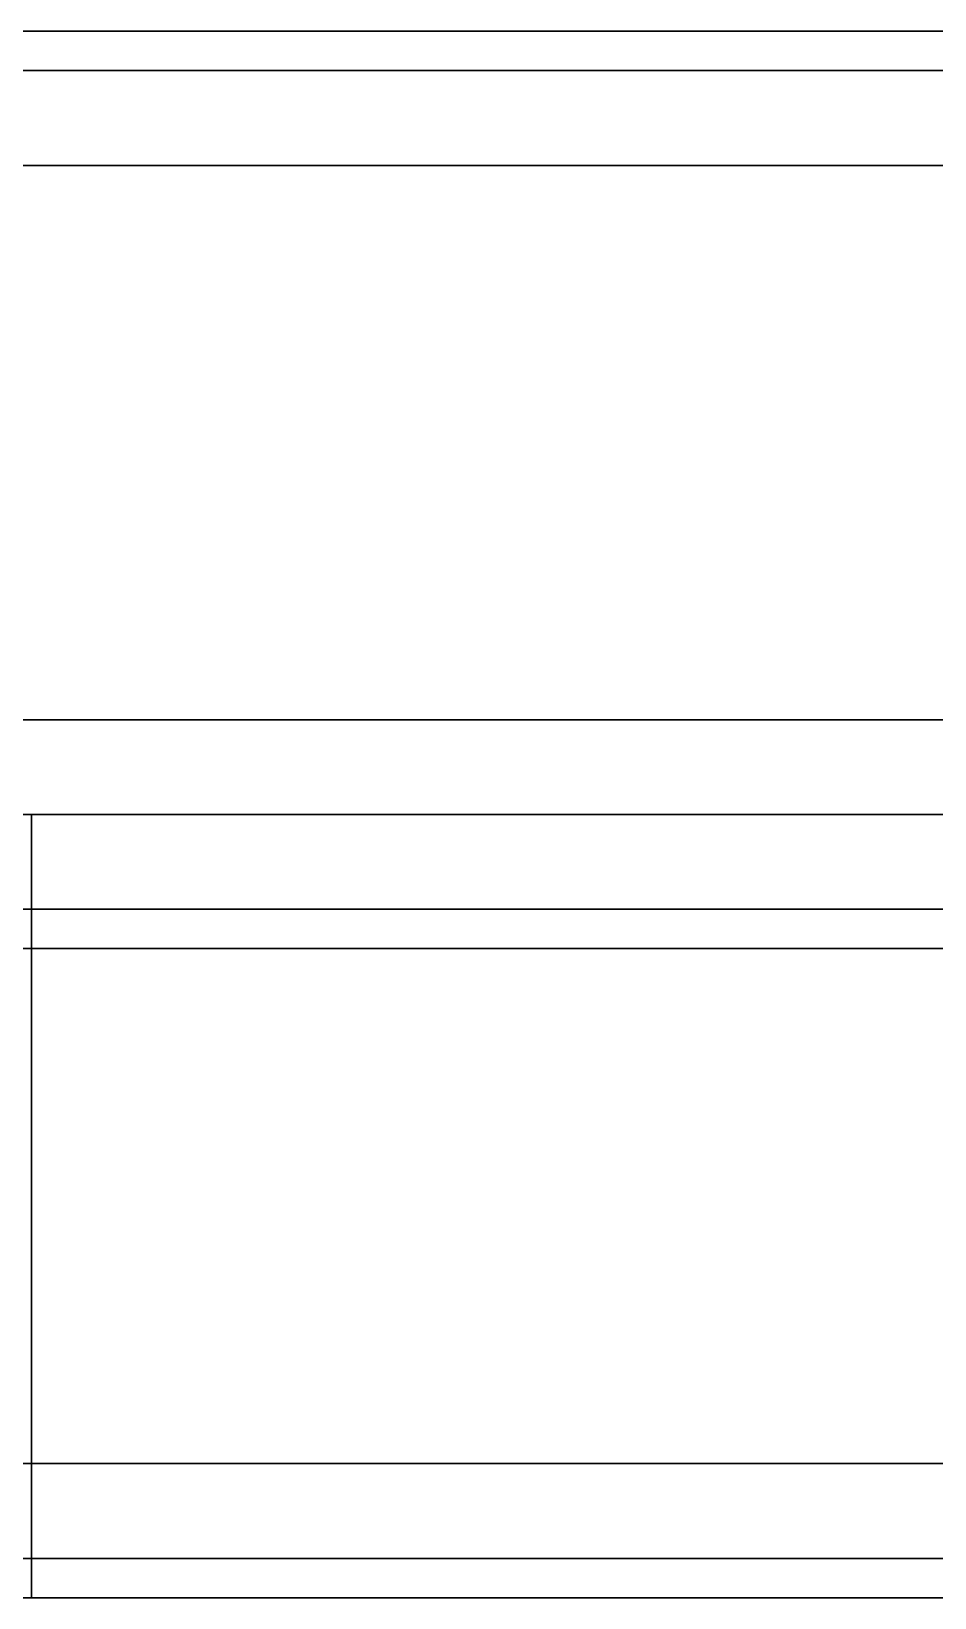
# Model space of a CAD drawing. Header units: millimetres. Extents: x -2000 to 0, y -2 to 2.
# Drawn here: x -927.65 to -924.912, y -2.375 to 2.375 of the extents above; entities that cross this region are included whole.
import ezdxf

# ---------------------------------------------------------------- set-up
doc = ezdxf.new("R2010")
doc.units = ezdxf.units.MM
doc.header["$MEASUREMENT"] = 0
doc.layers.add('2 Meter Open Rail', color=7, linetype='Continuous')

msp = doc.modelspace()

# ---------------------------------------------------------------- linework, layer by layer
at = {"layer": '2 Meter Open Rail', "lineweight": 30}
for p, q in [((-1000, 2.375, 69.9355), (0, 2.375, 69.9355)), ((-2000, 2.375, 20.122), (0, 2.375, 20.122)), ((-2000, 2.375, 19.9355), (0, 2.375, 19.9355)), ((-1000, 2.375, 70.122), (0, 2.375, 70.122)), ((-2000, 2.256, 20.4094), (0, 2.256, 20.4094)), ((-1000, 2.256, 70.4094), (0, 2.256, 70.4094)), ((-2000, 1.9686, 19.5291), (0, 1.9686, 19.5291)), ((-1000, 1.9686, 69.5291), (0, 1.9686, 69.5291)), ((-2000, 0.2874, 22.378), (0, 0.2874, 22.378)), ((-1000, 0.2874, 72.378), (0, 0.2874, 72.378)), ((-2000, 0, 19.5291), (0, 0, 19.5291)), ((-1000, 0, 69.5291), (0, 0, 69.5291)), ((-927.2544, 0, 64.4972), (-927.2892, 0, 64.4393)), ((-927.218, 0, 64.5544), (-927.2544, 0, 64.4972)), ((-927.1801, 0, 64.6108), (-927.218, 0, 64.5544)), ((-927.1407, 0, 64.6663), (-927.1801, 0, 64.6108)), ((-927.0997, 0, 64.721), (-927.1407, 0, 64.6663)), ((-927.0573, 0, 64.7746), (-927.0997, 0, 64.721)), ((-927.0135, 0, 64.8272), (-927.0573, 0, 64.7746)), ((-926.9683, 0, 64.8787), (-927.0135, 0, 64.8272)), ((-926.9217, 0, 64.929), (-926.9683, 0, 64.8787)), ((-926.8738, 0, 64.9781), (-926.9217, 0, 64.929)), ((-926.8247, 0, 65.026), (-926.8738, 0, 64.9781)), ((-926.7744, 0, 65.0726), (-926.8247, 0, 65.026)), ((-926.7229, 0, 65.1178), (-926.7744, 0, 65.0726)), ((-926.6703, 0, 65.1616), (-926.7229, 0, 65.1178)), ((-926.6167, 0, 65.204), (-926.6703, 0, 65.1616)), ((-926.562, 0, 65.245), (-926.6167, 0, 65.204)), ((-926.5065, 0, 65.2844), (-926.562, 0, 65.245)), ((-926.4501, 0, 65.3223), (-926.5065, 0, 65.2844)), ((-926.3929, 0, 65.3587), (-926.4501, 0, 65.3223)), ((-926.335, 0, 65.3935), (-926.3929, 0, 65.3587)), ((-926.2764, 0, 65.4267), (-926.335, 0, 65.3935)), ((-926.2171, 0, 65.4583), (-926.2764, 0, 65.4267)), ((-926.1574, 0, 65.4882), (-926.2171, 0, 65.4583)), ((-926.0971, 0, 65.5165), (-926.1574, 0, 65.4882)), ((-926.0365, 0, 65.5432), (-926.0971, 0, 65.5165)), ((-925.9755, 0, 65.5682), (-926.0365, 0, 65.5432)), ((-925.9142, 0, 65.5916), (-925.9755, 0, 65.5682)), ((-925.8526, 0, 65.6134), (-925.9142, 0, 65.5916)), ((-925.791, 0, 65.6335), (-925.8526, 0, 65.6134)), ((-925.7292, 0, 65.652), (-925.791, 0, 65.6335)), ((-925.6673, 0, 65.6689), (-925.7292, 0, 65.652)), ((-925.6055, 0, 65.6842), (-925.6673, 0, 65.6689)), ((-925.5438, 0, 65.6979), (-925.6055, 0, 65.6842)), ((-925.4822, 0, 65.7101), (-925.5438, 0, 65.6979)), ((-925.4208, 0, 65.7207), (-925.4822, 0, 65.7101)), ((-925.3596, 0, 65.7298), (-925.4208, 0, 65.7207)), ((-925.2987, 0, 65.7374), (-925.3596, 0, 65.7298)), ((-925.2381, 0, 65.7436), (-925.2987, 0, 65.7374)), ((-925.1779, 0, 65.7483), (-925.2381, 0, 65.7436)), ((-925.1181, 0, 65.7517), (-925.1779, 0, 65.7483)), ((-925.0588, 0, 65.7536), (-925.1181, 0, 65.7517)), ((-925, 0, 65.7543), (-925.0588, 0, 65.7536)), ((-924.9412, 0, 65.7536), (-925, 0, 65.7543)), ((-924.8819, 0, 65.7517), (-924.9412, 0, 65.7536)), ((-2000, 0, 0.4064), (0, 0, 0.4064)), ((-1000, 0, 50.4064), (0, 0, 50.4064)), ((-927.6493, 0, 13.1631), (-927.65, 0, 6.4043)), ((-927.65, 0, 6.4043), (-927.6493, 0, 6.3455)), ((-927.65, 0, 6.4043), (-927.65, -2.375, 6.4043)), ((-927.65, 0, 13.1043), (-927.65, -2.375, 13.1043)), ((-927.6493, 0, 63.1631), (-927.65, 0, 56.4043)), ((-927.65, 0, 56.4043), (-927.6493, 0, 56.3455)), ((-927.65, 0, 56.4043), (-927.65, -2.375, 56.4043)), ((-927.65, 0, 63.1043), (-927.65, -2.375, 63.1043)), ((-927.6474, 0, 13.2224), (-927.6493, 0, 13.1631)), ((-927.6493, 0, 6.3455), (-927.6474, 0, 6.2862)), ((-927.6474, 0, 63.2224), (-927.6493, 0, 63.1631)), ((-927.6493, 0, 56.3455), (-927.6474, 0, 56.2862)), ((-927.644, 0, 13.2822), (-927.6474, 0, 13.2224)), ((-927.6474, 0, 6.2862), (-927.644, 0, 6.2264)), ((-927.644, 0, 63.2822), (-927.6474, 0, 63.2224)), ((-927.6474, 0, 56.2862), (-927.644, 0, 56.2264)), ((-927.6393, 0, 13.3424), (-927.644, 0, 13.2822)), ((-927.644, 0, 6.2264), (-927.6393, 0, 6.1662)), ((-927.6393, 0, 63.3424), (-927.644, 0, 63.2822)), ((-927.644, 0, 56.2264), (-927.6393, 0, 56.1662)), ((-927.6331, 0, 13.403), (-927.6393, 0, 13.3424)), ((-927.6393, 0, 6.1662), (-927.6331, 0, 6.1056)), ((-927.6331, 0, 63.403), (-927.6393, 0, 63.3424)), ((-927.6393, 0, 56.1662), (-927.6331, 0, 56.1056)), ((-927.6255, 0, 13.4639), (-927.6331, 0, 13.403)), ((-927.6331, 0, 6.1056), (-927.6255, 0, 6.0447)), ((-927.6255, 0, 63.4639), (-927.6331, 0, 63.403)), ((-927.6331, 0, 56.1056), (-927.6255, 0, 56.0447)), ((-927.6164, 0, 13.5251), (-927.6255, 0, 13.4639)), ((-927.6255, 0, 6.0447), (-927.6164, 0, 5.9835)), ((-927.6164, 0, 63.5251), (-927.6255, 0, 63.4639)), ((-927.6255, 0, 56.0447), (-927.6164, 0, 55.9835)), ((-927.6058, 0, 13.5865), (-927.6164, 0, 13.5251)), ((-927.6164, 0, 5.9835), (-927.6058, 0, 5.9221)), ((-927.6058, 0, 63.5865), (-927.6164, 0, 63.5251)), ((-927.6164, 0, 55.9835), (-927.6058, 0, 55.9221)), ((-927.5936, 0, 13.6481), (-927.6058, 0, 13.5865)), ((-927.6058, 0, 5.9221), (-927.5936, 0, 5.8605)), ((-927.5936, 0, 63.6481), (-927.6058, 0, 63.5865)), ((-927.6058, 0, 55.9221), (-927.5936, 0, 55.8605)), ((-927.5799, 0, 13.7098), (-927.5936, 0, 13.6481)), ((-927.5936, 0, 5.8605), (-927.5799, 0, 5.7988)), ((-927.5799, 0, 63.7098), (-927.5936, 0, 63.6481)), ((-927.5936, 0, 55.8605), (-927.5799, 0, 55.7988)), ((-927.5646, 0, 13.7716), (-927.5799, 0, 13.7098)), ((-927.5799, 0, 5.7988), (-927.5646, 0, 5.737)), ((-927.5646, 0, 63.7716), (-927.5799, 0, 63.7098)), ((-927.5799, 0, 55.7988), (-927.5646, 0, 55.737)), ((-927.5477, 0, 13.8335), (-927.5646, 0, 13.7716)), ((-927.5646, 0, 5.737), (-927.5477, 0, 5.6751)), ((-927.5477, 0, 63.8335), (-927.5646, 0, 63.7716)), ((-927.5646, 0, 55.737), (-927.5477, 0, 55.6751)), ((-927.5292, 0, 13.8953), (-927.5477, 0, 13.8335)), ((-927.5477, 0, 5.6751), (-927.5292, 0, 5.6133)), ((-927.5292, 0, 63.8953), (-927.5477, 0, 63.8335)), ((-927.5477, 0, 55.6751), (-927.5292, 0, 55.6133)), ((-927.5091, 0, 13.9569), (-927.5292, 0, 13.8953)), ((-927.5292, 0, 5.6133), (-927.5091, 0, 5.5517)), ((-927.5091, 0, 63.9569), (-927.5292, 0, 63.8953)), ((-927.5292, 0, 55.6133), (-927.5091, 0, 55.5517)), ((-927.4873, 0, 14.0185), (-927.5091, 0, 13.9569)), ((-927.5091, 0, 5.5517), (-927.4873, 0, 5.4901)), ((-927.4873, 0, 64.0185), (-927.5091, 0, 63.9569)), ((-927.5091, 0, 55.5517), (-927.4873, 0, 55.4901)), ((-927.4639, 0, 14.0798), (-927.4873, 0, 14.0185)), ((-927.4873, 0, 5.4901), (-927.4639, 0, 5.4288)), ((-927.4639, 0, 64.0798), (-927.4873, 0, 64.0185)), ((-927.4873, 0, 55.4901), (-927.4639, 0, 55.4288)), ((-927.4389, 0, 14.1408), (-927.4639, 0, 14.0798)), ((-927.4639, 0, 5.4288), (-927.4389, 0, 5.3678)), ((-927.4389, 0, 64.1408), (-927.4639, 0, 64.0798)), ((-927.4639, 0, 55.4288), (-927.4389, 0, 55.3678)), ((-927.4122, 0, 14.2014), (-927.4389, 0, 14.1408)), ((-927.4389, 0, 5.3678), (-927.4122, 0, 5.3072)), ((-927.4122, 0, 64.2014), (-927.4389, 0, 64.1408)), ((-927.4389, 0, 55.3678), (-927.4122, 0, 55.3072)), ((-927.3839, 0, 14.2617), (-927.4122, 0, 14.2014)), ((-927.4122, 0, 5.3072), (-927.3839, 0, 5.2469)), ((-927.3839, 0, 64.2617), (-927.4122, 0, 64.2014)), ((-927.4122, 0, 55.3072), (-927.3839, 0, 55.2469)), ((-927.354, 0, 14.3214), (-927.3839, 0, 14.2617)), ((-927.3839, 0, 5.2469), (-927.354, 0, 5.1872)), ((-927.354, 0, 64.3214), (-927.3839, 0, 64.2617)), ((-927.3839, 0, 55.2469), (-927.354, 0, 55.1872)), ((-927.3224, 0, 14.3807), (-927.354, 0, 14.3214)), ((-927.354, 0, 5.1872), (-927.3224, 0, 5.1279)), ((-927.3224, 0, 64.3807), (-927.354, 0, 64.3214)), ((-927.354, 0, 55.1872), (-927.3224, 0, 55.1279)), ((-927.2892, 0, 14.4393), (-927.3224, 0, 14.3807)), ((-927.3224, 0, 5.1279), (-927.2892, 0, 5.0693)), ((-927.2892, 0, 64.4393), (-927.3224, 0, 64.3807)), ((-927.3224, 0, 55.1279), (-927.2892, 0, 55.0693)), ((-927.2544, 0, 14.4972), (-927.2892, 0, 14.4393)), ((-927.2892, 0, 5.0693), (-927.2544, 0, 5.0114)), ((-927.2892, 0, 55.0693), (-927.2544, 0, 55.0114)), ((-927.218, 0, 14.5544), (-927.2544, 0, 14.4972)), ((-927.2544, 0, 5.0114), (-927.218, 0, 4.9542)), ((-927.2544, 0, 55.0114), (-927.218, 0, 54.9542)), ((-927.1801, 0, 14.6108), (-927.218, 0, 14.5544)), ((-927.218, 0, 4.9542), (-927.1801, 0, 4.8978)), ((-927.218, 0, 54.9542), (-927.1801, 0, 54.8978)), ((-927.1407, 0, 14.6663), (-927.1801, 0, 14.6108)), ((-927.1801, 0, 4.8978), (-927.1407, 0, 4.8423)), ((-927.1801, 0, 54.8978), (-927.1407, 0, 54.8423)), ((-927.0997, 0, 14.721), (-927.1407, 0, 14.6663)), ((-927.1407, 0, 4.8423), (-927.0997, 0, 4.7876)), ((-927.1407, 0, 54.8423), (-927.0997, 0, 54.7876)), ((-927.0573, 0, 14.7746), (-927.0997, 0, 14.721)), ((-927.0997, 0, 4.7876), (-927.0573, 0, 4.734)), ((-927.0997, 0, 54.7876), (-927.0573, 0, 54.734)), ((-927.0135, 0, 14.8272), (-927.0573, 0, 14.7746)), ((-927.0573, 0, 4.734), (-927.0135, 0, 4.6814)), ((-927.0573, 0, 54.734), (-927.0135, 0, 54.6814)), ((-926.9683, 0, 14.8787), (-927.0135, 0, 14.8272)), ((-927.0135, 0, 4.6814), (-926.9683, 0, 4.6299)), ((-927.0135, 0, 54.6814), (-926.9683, 0, 54.6299)), ((-926.9217, 0, 14.929), (-926.9683, 0, 14.8787)), ((-926.9683, 0, 4.6299), (-926.9217, 0, 4.5796)), ((-926.9683, 0, 54.6299), (-926.9217, 0, 54.5796)), ((-926.8738, 0, 14.9781), (-926.9217, 0, 14.929)), ((-926.9217, 0, 4.5796), (-926.8738, 0, 4.5305)), ((-926.9217, 0, 54.5796), (-926.8738, 0, 54.5305)), ((-926.8247, 0, 15.026), (-926.8738, 0, 14.9781)), ((-926.8738, 0, 4.5305), (-926.8247, 0, 4.4826)), ((-926.8738, 0, 54.5305), (-926.8247, 0, 54.4826)), ((-926.7744, 0, 15.0726), (-926.8247, 0, 15.026)), ((-926.8247, 0, 4.4826), (-926.7744, 0, 4.436)), ((-926.8247, 0, 54.4826), (-926.7744, 0, 54.436)), ((-926.7229, 0, 15.1178), (-926.7744, 0, 15.0726)), ((-926.7744, 0, 4.436), (-926.7229, 0, 4.3908)), ((-926.7744, 0, 54.436), (-926.7229, 0, 54.3908)), ((-926.6703, 0, 15.1616), (-926.7229, 0, 15.1178)), ((-926.7229, 0, 4.3908), (-926.6703, 0, 4.347)), ((-926.7229, 0, 54.3908), (-926.6703, 0, 54.347)), ((-926.6167, 0, 15.204), (-926.6703, 0, 15.1616)), ((-926.6703, 0, 4.347), (-926.6167, 0, 4.3046)), ((-926.6703, 0, 54.347), (-926.6167, 0, 54.3046)), ((-926.562, 0, 15.245), (-926.6167, 0, 15.204)), ((-926.6167, 0, 4.3046), (-926.562, 0, 4.2636)), ((-926.6167, 0, 54.3046), (-926.562, 0, 54.2636)), ((-926.5065, 0, 15.2844), (-926.562, 0, 15.245)), ((-926.562, 0, 4.2636), (-926.5065, 0, 4.2242)), ((-926.562, 0, 54.2636), (-926.5065, 0, 54.2242)), ((-926.4501, 0, 15.3223), (-926.5065, 0, 15.2844)), ((-926.5065, 0, 4.2242), (-926.4501, 0, 4.1863)), ((-926.5065, 0, 54.2242), (-926.4501, 0, 54.1863)), ((-926.3929, 0, 15.3587), (-926.4501, 0, 15.3223)), ((-926.4501, 0, 4.1863), (-926.3929, 0, 4.1499)), ((-926.4501, 0, 54.1863), (-926.3929, 0, 54.1499)), ((-926.335, 0, 15.3935), (-926.3929, 0, 15.3587)), ((-926.3929, 0, 4.1499), (-926.335, 0, 4.1151)), ((-926.3929, 0, 54.1499), (-926.335, 0, 54.1151)), ((-926.2764, 0, 15.4267), (-926.335, 0, 15.3935)), ((-926.335, 0, 4.1151), (-926.2764, 0, 4.0819)), ((-926.335, 0, 54.1151), (-926.2764, 0, 54.0819)), ((-926.2171, 0, 15.4583), (-926.2764, 0, 15.4267)), ((-926.2764, 0, 4.0819), (-926.2171, 0, 4.0503)), ((-926.2764, 0, 54.0819), (-926.2171, 0, 54.0503)), ((-926.1574, 0, 15.4882), (-926.2171, 0, 15.4583)), ((-926.2171, 0, 4.0503), (-926.1574, 0, 4.0204)), ((-926.2171, 0, 54.0503), (-926.1574, 0, 54.0204)), ((-926.0971, 0, 15.5165), (-926.1574, 0, 15.4882)), ((-926.1574, 0, 4.0204), (-926.0971, 0, 3.9921)), ((-926.1574, 0, 54.0204), (-926.0971, 0, 53.9921)), ((-926.0365, 0, 15.5432), (-926.0971, 0, 15.5165)), ((-926.0971, 0, 3.9921), (-926.0365, 0, 3.9654)), ((-926.0971, 0, 53.9921), (-926.0365, 0, 53.9654)), ((-925.9755, 0, 15.5682), (-926.0365, 0, 15.5432)), ((-926.0365, 0, 3.9654), (-925.9755, 0, 3.9404)), ((-926.0365, 0, 53.9654), (-925.9755, 0, 53.9404)), ((-925.9142, 0, 15.5916), (-925.9755, 0, 15.5682)), ((-925.9755, 0, 3.9404), (-925.9142, 0, 3.917)), ((-925.9755, 0, 53.9404), (-925.9142, 0, 53.917)), ((-925.8526, 0, 15.6134), (-925.9142, 0, 15.5916)), ((-925.9142, 0, 3.917), (-925.8526, 0, 3.8952)), ((-925.9142, 0, 53.917), (-925.8526, 0, 53.8952)), ((-925.791, 0, 15.6335), (-925.8526, 0, 15.6134)), ((-925.8526, 0, 3.8952), (-925.791, 0, 3.8751)), ((-925.8526, 0, 53.8952), (-925.791, 0, 53.8751)), ((-925.7292, 0, 15.652), (-925.791, 0, 15.6335)), ((-925.791, 0, 3.8751), (-925.7292, 0, 3.8566)), ((-925.791, 0, 53.8751), (-925.7292, 0, 53.8566)), ((-925.6673, 0, 15.6689), (-925.7292, 0, 15.652)), ((-925.7292, 0, 3.8566), (-925.6673, 0, 3.8397)), ((-925.7292, 0, 53.8566), (-925.6673, 0, 53.8397)), ((-925.6055, 0, 15.6842), (-925.6673, 0, 15.6689)), ((-925.6673, 0, 3.8397), (-925.6055, 0, 3.8244)), ((-925.6673, 0, 53.8397), (-925.6055, 0, 53.8244)), ((-925.5438, 0, 15.6979), (-925.6055, 0, 15.6842)), ((-925.6055, 0, 3.8244), (-925.5438, 0, 3.8107)), ((-925.6055, 0, 53.8244), (-925.5438, 0, 53.8107)), ((-925.4822, 0, 15.7101), (-925.5438, 0, 15.6979)), ((-925.5438, 0, 3.8107), (-925.4822, 0, 3.7985)), ((-925.5438, 0, 53.8107), (-925.4822, 0, 53.7985)), ((-925.4208, 0, 15.7207), (-925.4822, 0, 15.7101)), ((-925.4822, 0, 3.7985), (-925.4208, 0, 3.7879)), ((-925.4822, 0, 53.7985), (-925.4208, 0, 53.7879)), ((-925.3596, 0, 15.7298), (-925.4208, 0, 15.7207)), ((-925.4208, 0, 3.7879), (-925.3596, 0, 3.7788)), ((-925.4208, 0, 53.7879), (-925.3596, 0, 53.7788)), ((-925.2987, 0, 15.7374), (-925.3596, 0, 15.7298)), ((-925.3596, 0, 3.7788), (-925.2987, 0, 3.7712)), ((-925.3596, 0, 53.7788), (-925.2987, 0, 53.7712)), ((-925.2381, 0, 15.7436), (-925.2987, 0, 15.7374)), ((-925.2987, 0, 3.7712), (-925.2381, 0, 3.765)), ((-925.2987, 0, 53.7712), (-925.2381, 0, 53.765)), ((-925.1779, 0, 15.7483), (-925.2381, 0, 15.7436)), ((-925.2381, 0, 3.765), (-925.1779, 0, 3.7603)), ((-925.2381, 0, 53.765), (-925.1779, 0, 53.7603)), ((-925.1181, 0, 15.7517), (-925.1779, 0, 15.7483)), ((-925.1779, 0, 3.7603), (-925.1181, 0, 3.7569)), ((-925.1779, 0, 53.7603), (-925.1181, 0, 53.7569)), ((-925.0588, 0, 15.7536), (-925.1181, 0, 15.7517)), ((-925.1181, 0, 3.7569), (-925.0588, 0, 3.755)), ((-925.1181, 0, 53.7569), (-925.0588, 0, 53.755)), ((-925, 0, 15.7543), (-925.0588, 0, 15.7536)), ((-925.0588, 0, 3.755), (-925, 0, 3.7543)), ((-925.0588, 0, 53.755), (-925, 0, 53.7543)), ((-924.9412, 0, 15.7536), (-925, 0, 15.7543)), ((-925, 0, 3.7543), (-924.9412, 0, 3.755)), ((-925, 0, 53.7543), (-924.9412, 0, 53.755)), ((-924.8819, 0, 15.7517), (-924.9412, 0, 15.7536)), ((-924.9412, 0, 3.755), (-924.8819, 0, 3.7569)), ((-924.9412, 0, 53.755), (-924.8819, 0, 53.7569)), ((-2000, -0.2874, 22.378), (0, -0.2874, 22.378)), ((-1000, -0.2874, 72.378), (0, -0.2874, 72.378)), ((-2000, -0.4064), (0, -0.4064)), ((-1000, -0.4064, 50), (0, -0.4064, 50)), ((-2000, -1.9686), (0, -1.9686)), ((-1000, -1.9686, 50), (0, -1.9686, 50)), ((-2000, -2.256, 20.4094), (0, -2.256, 20.4094)), ((-1000, -2.256, 70.4094), (0, -2.256, 70.4094)), ((-2000, -2.375, 0.4064), (0, -2.375, 0.4064)), ((-2000, -2.375, 20.122), (0, -2.375, 20.122)), ((-1000, -2.375, 50.4064), (0, -2.375, 50.4064)), ((-1000, -2.375, 70.122), (0, -2.375, 70.122)), ((-927.6493, -2.375, 6.3455), (-927.65, -2.375, 13.1043)), ((-927.65, -2.375, 13.1043), (-927.6493, -2.375, 13.1631)), ((-927.6493, -2.375, 56.3455), (-927.65, -2.375, 63.1043)), ((-927.65, -2.375, 63.1043), (-927.6493, -2.375, 63.1631)), ((-927.6474, -2.375, 6.2862), (-927.6493, -2.375, 6.3455)), ((-927.6493, -2.375, 13.1631), (-927.6474, -2.375, 13.2224)), ((-927.6474, -2.375, 56.2862), (-927.6493, -2.375, 56.3455)), ((-927.6493, -2.375, 63.1631), (-927.6474, -2.375, 63.2224)), ((-927.644, -2.375, 6.2264), (-927.6474, -2.375, 6.2862)), ((-927.6474, -2.375, 13.2224), (-927.644, -2.375, 13.2822)), ((-927.644, -2.375, 56.2264), (-927.6474, -2.375, 56.2862)), ((-927.6474, -2.375, 63.2224), (-927.644, -2.375, 63.2822)), ((-927.6393, -2.375, 6.1662), (-927.644, -2.375, 6.2264)), ((-927.644, -2.375, 13.2822), (-927.6393, -2.375, 13.3424)), ((-927.6393, -2.375, 56.1662), (-927.644, -2.375, 56.2264)), ((-927.644, -2.375, 63.2822), (-927.6393, -2.375, 63.3424)), ((-927.6331, -2.375, 6.1056), (-927.6393, -2.375, 6.1662)), ((-927.6393, -2.375, 13.3424), (-927.6331, -2.375, 13.403)), ((-927.6331, -2.375, 56.1056), (-927.6393, -2.375, 56.1662)), ((-927.6393, -2.375, 63.3424), (-927.6331, -2.375, 63.403)), ((-927.6255, -2.375, 6.0447), (-927.6331, -2.375, 6.1056)), ((-927.6331, -2.375, 13.403), (-927.6255, -2.375, 13.4639)), ((-927.6255, -2.375, 56.0447), (-927.6331, -2.375, 56.1056)), ((-927.6331, -2.375, 63.403), (-927.6255, -2.375, 63.4639)), ((-927.6164, -2.375, 5.9835), (-927.6255, -2.375, 6.0447)), ((-927.6255, -2.375, 13.4639), (-927.6164, -2.375, 13.5251)), ((-927.6164, -2.375, 55.9835), (-927.6255, -2.375, 56.0447)), ((-927.6255, -2.375, 63.4639), (-927.6164, -2.375, 63.5251)), ((-927.6058, -2.375, 5.9221), (-927.6164, -2.375, 5.9835)), ((-927.6164, -2.375, 13.5251), (-927.6058, -2.375, 13.5865)), ((-927.6058, -2.375, 55.9221), (-927.6164, -2.375, 55.9835)), ((-927.6164, -2.375, 63.5251), (-927.6058, -2.375, 63.5865)), ((-927.5936, -2.375, 5.8605), (-927.6058, -2.375, 5.9221)), ((-927.6058, -2.375, 13.5865), (-927.5936, -2.375, 13.6481)), ((-927.5936, -2.375, 55.8605), (-927.6058, -2.375, 55.9221)), ((-927.6058, -2.375, 63.5865), (-927.5936, -2.375, 63.6481)), ((-927.5799, -2.375, 5.7988), (-927.5936, -2.375, 5.8605)), ((-927.5936, -2.375, 13.6481), (-927.5799, -2.375, 13.7098)), ((-927.5799, -2.375, 55.7988), (-927.5936, -2.375, 55.8605)), ((-927.5936, -2.375, 63.6481), (-927.5799, -2.375, 63.7098)), ((-927.5646, -2.375, 5.737), (-927.5799, -2.375, 5.7988)), ((-927.5799, -2.375, 13.7098), (-927.5646, -2.375, 13.7716)), ((-927.5646, -2.375, 55.737), (-927.5799, -2.375, 55.7988)), ((-927.5799, -2.375, 63.7098), (-927.5646, -2.375, 63.7716)), ((-927.5477, -2.375, 5.6751), (-927.5646, -2.375, 5.737)), ((-927.5646, -2.375, 13.7716), (-927.5477, -2.375, 13.8335)), ((-927.5477, -2.375, 55.6751), (-927.5646, -2.375, 55.737)), ((-927.5646, -2.375, 63.7716), (-927.5477, -2.375, 63.8335)), ((-927.5292, -2.375, 5.6133), (-927.5477, -2.375, 5.6751)), ((-927.5477, -2.375, 13.8335), (-927.5292, -2.375, 13.8953)), ((-927.5292, -2.375, 55.6133), (-927.5477, -2.375, 55.6751)), ((-927.5477, -2.375, 63.8335), (-927.5292, -2.375, 63.8953)), ((-927.5091, -2.375, 5.5517), (-927.5292, -2.375, 5.6133)), ((-927.5292, -2.375, 13.8953), (-927.5091, -2.375, 13.9569)), ((-927.5091, -2.375, 55.5517), (-927.5292, -2.375, 55.6133)), ((-927.5292, -2.375, 63.8953), (-927.5091, -2.375, 63.9569)), ((-927.4873, -2.375, 5.4901), (-927.5091, -2.375, 5.5517)), ((-927.5091, -2.375, 13.9569), (-927.4873, -2.375, 14.0185)), ((-927.4873, -2.375, 55.4901), (-927.5091, -2.375, 55.5517)), ((-927.5091, -2.375, 63.9569), (-927.4873, -2.375, 64.0185)), ((-927.4639, -2.375, 5.4288), (-927.4873, -2.375, 5.4901)), ((-927.4873, -2.375, 14.0185), (-927.4639, -2.375, 14.0798)), ((-927.4639, -2.375, 55.4288), (-927.4873, -2.375, 55.4901)), ((-927.4873, -2.375, 64.0185), (-927.4639, -2.375, 64.0798)), ((-927.4389, -2.375, 5.3678), (-927.4639, -2.375, 5.4288)), ((-927.4639, -2.375, 14.0798), (-927.4389, -2.375, 14.1408)), ((-927.4389, -2.375, 55.3678), (-927.4639, -2.375, 55.4288)), ((-927.4639, -2.375, 64.0798), (-927.4389, -2.375, 64.1408)), ((-927.4122, -2.375, 5.3072), (-927.4389, -2.375, 5.3678)), ((-927.4389, -2.375, 14.1408), (-927.4122, -2.375, 14.2014)), ((-927.4122, -2.375, 55.3072), (-927.4389, -2.375, 55.3678)), ((-927.4389, -2.375, 64.1408), (-927.4122, -2.375, 64.2014)), ((-927.3839, -2.375, 5.2469), (-927.4122, -2.375, 5.3072)), ((-927.4122, -2.375, 14.2014), (-927.3839, -2.375, 14.2617)), ((-927.3839, -2.375, 55.2469), (-927.4122, -2.375, 55.3072)), ((-927.4122, -2.375, 64.2014), (-927.3839, -2.375, 64.2617)), ((-927.354, -2.375, 5.1872), (-927.3839, -2.375, 5.2469)), ((-927.3839, -2.375, 14.2617), (-927.354, -2.375, 14.3214)), ((-927.354, -2.375, 55.1872), (-927.3839, -2.375, 55.2469)), ((-927.3839, -2.375, 64.2617), (-927.354, -2.375, 64.3214)), ((-927.3224, -2.375, 5.1279), (-927.354, -2.375, 5.1872)), ((-927.354, -2.375, 14.3214), (-927.3224, -2.375, 14.3807)), ((-927.3224, -2.375, 55.1279), (-927.354, -2.375, 55.1872)), ((-927.354, -2.375, 64.3214), (-927.3224, -2.375, 64.3807)), ((-927.2892, -2.375, 5.0693), (-927.3224, -2.375, 5.1279)), ((-927.3224, -2.375, 14.3807), (-927.2892, -2.375, 14.4393)), ((-927.2892, -2.375, 55.0693), (-927.3224, -2.375, 55.1279)), ((-927.3224, -2.375, 64.3807), (-927.2892, -2.375, 64.4393)), ((-927.2544, -2.375, 5.0114), (-927.2892, -2.375, 5.0693)), ((-927.2892, -2.375, 14.4393), (-927.2544, -2.375, 14.4972)), ((-927.2544, -2.375, 55.0114), (-927.2892, -2.375, 55.0693)), ((-927.2892, -2.375, 64.4393), (-927.2544, -2.375, 64.4972)), ((-927.218, -2.375, 4.9542), (-927.2544, -2.375, 5.0114)), ((-927.2544, -2.375, 14.4972), (-927.218, -2.375, 14.5544)), ((-927.218, -2.375, 54.9542), (-927.2544, -2.375, 55.0114)), ((-927.2544, -2.375, 64.4972), (-927.218, -2.375, 64.5544)), ((-927.1801, -2.375, 4.8978), (-927.218, -2.375, 4.9542)), ((-927.218, -2.375, 14.5544), (-927.1801, -2.375, 14.6108)), ((-927.1801, -2.375, 54.8978), (-927.218, -2.375, 54.9542)), ((-927.218, -2.375, 64.5544), (-927.1801, -2.375, 64.6108)), ((-927.1407, -2.375, 4.8423), (-927.1801, -2.375, 4.8978)), ((-927.1801, -2.375, 14.6108), (-927.1407, -2.375, 14.6663)), ((-927.1407, -2.375, 54.8423), (-927.1801, -2.375, 54.8978)), ((-927.1801, -2.375, 64.6108), (-927.1407, -2.375, 64.6663)), ((-927.0997, -2.375, 4.7876), (-927.1407, -2.375, 4.8423)), ((-927.1407, -2.375, 14.6663), (-927.0997, -2.375, 14.721)), ((-927.0997, -2.375, 54.7876), (-927.1407, -2.375, 54.8423)), ((-927.1407, -2.375, 64.6663), (-927.0997, -2.375, 64.721)), ((-927.0573, -2.375, 4.734), (-927.0997, -2.375, 4.7876)), ((-927.0997, -2.375, 14.721), (-927.0573, -2.375, 14.7746)), ((-927.0573, -2.375, 54.734), (-927.0997, -2.375, 54.7876)), ((-927.0997, -2.375, 64.721), (-927.0573, -2.375, 64.7746)), ((-927.0135, -2.375, 4.6814), (-927.0573, -2.375, 4.734)), ((-927.0573, -2.375, 14.7746), (-927.0135, -2.375, 14.8272)), ((-927.0135, -2.375, 54.6814), (-927.0573, -2.375, 54.734)), ((-927.0573, -2.375, 64.7746), (-927.0135, -2.375, 64.8272)), ((-926.9683, -2.375, 4.6299), (-927.0135, -2.375, 4.6814)), ((-927.0135, -2.375, 14.8272), (-926.9683, -2.375, 14.8787)), ((-926.9683, -2.375, 54.6299), (-927.0135, -2.375, 54.6814)), ((-927.0135, -2.375, 64.8272), (-926.9683, -2.375, 64.8787)), ((-926.9217, -2.375, 4.5796), (-926.9683, -2.375, 4.6299)), ((-926.9683, -2.375, 14.8787), (-926.9217, -2.375, 14.929)), ((-926.9217, -2.375, 54.5796), (-926.9683, -2.375, 54.6299)), ((-926.9683, -2.375, 64.8787), (-926.9217, -2.375, 64.929)), ((-926.8738, -2.375, 4.5305), (-926.9217, -2.375, 4.5796)), ((-926.9217, -2.375, 14.929), (-926.8738, -2.375, 14.9781)), ((-926.8738, -2.375, 54.5305), (-926.9217, -2.375, 54.5796)), ((-926.9217, -2.375, 64.929), (-926.8738, -2.375, 64.9781)), ((-926.8247, -2.375, 4.4826), (-926.8738, -2.375, 4.5305)), ((-926.8738, -2.375, 14.9781), (-926.8247, -2.375, 15.026)), ((-926.8247, -2.375, 54.4826), (-926.8738, -2.375, 54.5305)), ((-926.8738, -2.375, 64.9781), (-926.8247, -2.375, 65.026)), ((-926.7744, -2.375, 4.436), (-926.8247, -2.375, 4.4826)), ((-926.8247, -2.375, 15.026), (-926.7744, -2.375, 15.0726)), ((-926.7744, -2.375, 54.436), (-926.8247, -2.375, 54.4826)), ((-926.8247, -2.375, 65.026), (-926.7744, -2.375, 65.0726)), ((-926.7229, -2.375, 4.3908), (-926.7744, -2.375, 4.436)), ((-926.7744, -2.375, 15.0726), (-926.7229, -2.375, 15.1178)), ((-926.7229, -2.375, 54.3908), (-926.7744, -2.375, 54.436)), ((-926.7744, -2.375, 65.0726), (-926.7229, -2.375, 65.1178)), ((-926.6703, -2.375, 4.347), (-926.7229, -2.375, 4.3908)), ((-926.7229, -2.375, 15.1178), (-926.6703, -2.375, 15.1616)), ((-926.6703, -2.375, 54.347), (-926.7229, -2.375, 54.3908)), ((-926.7229, -2.375, 65.1178), (-926.6703, -2.375, 65.1616)), ((-926.6167, -2.375, 4.3046), (-926.6703, -2.375, 4.347)), ((-926.6703, -2.375, 15.1616), (-926.6167, -2.375, 15.204)), ((-926.6167, -2.375, 54.3046), (-926.6703, -2.375, 54.347)), ((-926.6703, -2.375, 65.1616), (-926.6167, -2.375, 65.204)), ((-926.562, -2.375, 4.2636), (-926.6167, -2.375, 4.3046)), ((-926.6167, -2.375, 15.204), (-926.562, -2.375, 15.245)), ((-926.562, -2.375, 54.2636), (-926.6167, -2.375, 54.3046)), ((-926.6167, -2.375, 65.204), (-926.562, -2.375, 65.245)), ((-926.5065, -2.375, 4.2242), (-926.562, -2.375, 4.2636)), ((-926.562, -2.375, 15.245), (-926.5065, -2.375, 15.2844)), ((-926.5065, -2.375, 54.2242), (-926.562, -2.375, 54.2636)), ((-926.562, -2.375, 65.245), (-926.5065, -2.375, 65.2844)), ((-926.4501, -2.375, 4.1863), (-926.5065, -2.375, 4.2242)), ((-926.5065, -2.375, 15.2844), (-926.4501, -2.375, 15.3223)), ((-926.4501, -2.375, 54.1863), (-926.5065, -2.375, 54.2242)), ((-926.5065, -2.375, 65.2844), (-926.4501, -2.375, 65.3223)), ((-926.3929, -2.375, 4.1499), (-926.4501, -2.375, 4.1863)), ((-926.4501, -2.375, 15.3223), (-926.3929, -2.375, 15.3587)), ((-926.3929, -2.375, 54.1499), (-926.4501, -2.375, 54.1863)), ((-926.4501, -2.375, 65.3223), (-926.3929, -2.375, 65.3587)), ((-926.335, -2.375, 4.1151), (-926.3929, -2.375, 4.1499)), ((-926.3929, -2.375, 15.3587), (-926.335, -2.375, 15.3935)), ((-926.335, -2.375, 54.1151), (-926.3929, -2.375, 54.1499)), ((-926.3929, -2.375, 65.3587), (-926.335, -2.375, 65.3935)), ((-926.2764, -2.375, 4.0819), (-926.335, -2.375, 4.1151)), ((-926.335, -2.375, 15.3935), (-926.2764, -2.375, 15.4267)), ((-926.2764, -2.375, 54.0819), (-926.335, -2.375, 54.1151)), ((-926.335, -2.375, 65.3935), (-926.2764, -2.375, 65.4267)), ((-926.2171, -2.375, 4.0503), (-926.2764, -2.375, 4.0819)), ((-926.2764, -2.375, 15.4267), (-926.2171, -2.375, 15.4583)), ((-926.2171, -2.375, 54.0503), (-926.2764, -2.375, 54.0819)), ((-926.2764, -2.375, 65.4267), (-926.2171, -2.375, 65.4583)), ((-926.1574, -2.375, 4.0204), (-926.2171, -2.375, 4.0503)), ((-926.2171, -2.375, 15.4583), (-926.1574, -2.375, 15.4882)), ((-926.1574, -2.375, 54.0204), (-926.2171, -2.375, 54.0503)), ((-926.2171, -2.375, 65.4583), (-926.1574, -2.375, 65.4882)), ((-926.0971, -2.375, 3.9921), (-926.1574, -2.375, 4.0204)), ((-926.1574, -2.375, 15.4882), (-926.0971, -2.375, 15.5165)), ((-926.0971, -2.375, 53.9921), (-926.1574, -2.375, 54.0204)), ((-926.1574, -2.375, 65.4882), (-926.0971, -2.375, 65.5165)), ((-926.0365, -2.375, 3.9654), (-926.0971, -2.375, 3.9921)), ((-926.0971, -2.375, 15.5165), (-926.0365, -2.375, 15.5432)), ((-926.0365, -2.375, 53.9654), (-926.0971, -2.375, 53.9921)), ((-926.0971, -2.375, 65.5165), (-926.0365, -2.375, 65.5432)), ((-925.9755, -2.375, 3.9404), (-926.0365, -2.375, 3.9654)), ((-926.0365, -2.375, 15.5432), (-925.9755, -2.375, 15.5682)), ((-925.9755, -2.375, 53.9404), (-926.0365, -2.375, 53.9654)), ((-926.0365, -2.375, 65.5432), (-925.9755, -2.375, 65.5682)), ((-925.9142, -2.375, 3.917), (-925.9755, -2.375, 3.9404)), ((-925.9755, -2.375, 15.5682), (-925.9142, -2.375, 15.5916)), ((-925.9142, -2.375, 53.917), (-925.9755, -2.375, 53.9404)), ((-925.9755, -2.375, 65.5682), (-925.9142, -2.375, 65.5916)), ((-925.8526, -2.375, 3.8952), (-925.9142, -2.375, 3.917)), ((-925.9142, -2.375, 15.5916), (-925.8526, -2.375, 15.6134)), ((-925.8526, -2.375, 53.8952), (-925.9142, -2.375, 53.917)), ((-925.9142, -2.375, 65.5916), (-925.8526, -2.375, 65.6134)), ((-925.791, -2.375, 3.8751), (-925.8526, -2.375, 3.8952)), ((-925.8526, -2.375, 15.6134), (-925.791, -2.375, 15.6335)), ((-925.791, -2.375, 53.8751), (-925.8526, -2.375, 53.8952)), ((-925.8526, -2.375, 65.6134), (-925.791, -2.375, 65.6335)), ((-925.7292, -2.375, 3.8566), (-925.791, -2.375, 3.8751)), ((-925.791, -2.375, 15.6335), (-925.7292, -2.375, 15.652)), ((-925.7292, -2.375, 53.8566), (-925.791, -2.375, 53.8751)), ((-925.791, -2.375, 65.6335), (-925.7292, -2.375, 65.652)), ((-925.6673, -2.375, 3.8397), (-925.7292, -2.375, 3.8566)), ((-925.7292, -2.375, 15.652), (-925.6673, -2.375, 15.6689)), ((-925.6673, -2.375, 53.8397), (-925.7292, -2.375, 53.8566)), ((-925.7292, -2.375, 65.652), (-925.6673, -2.375, 65.6689)), ((-925.6055, -2.375, 3.8244), (-925.6673, -2.375, 3.8397)), ((-925.6673, -2.375, 15.6689), (-925.6055, -2.375, 15.6842)), ((-925.6055, -2.375, 53.8244), (-925.6673, -2.375, 53.8397)), ((-925.6673, -2.375, 65.6689), (-925.6055, -2.375, 65.6842)), ((-925.5438, -2.375, 3.8107), (-925.6055, -2.375, 3.8244)), ((-925.6055, -2.375, 15.6842), (-925.5438, -2.375, 15.6979)), ((-925.5438, -2.375, 53.8107), (-925.6055, -2.375, 53.8244)), ((-925.6055, -2.375, 65.6842), (-925.5438, -2.375, 65.6979)), ((-925.4822, -2.375, 3.7985), (-925.5438, -2.375, 3.8107)), ((-925.5438, -2.375, 15.6979), (-925.4822, -2.375, 15.7101)), ((-925.4822, -2.375, 53.7985), (-925.5438, -2.375, 53.8107)), ((-925.5438, -2.375, 65.6979), (-925.4822, -2.375, 65.7101)), ((-925.4208, -2.375, 3.7879), (-925.4822, -2.375, 3.7985)), ((-925.4822, -2.375, 15.7101), (-925.4208, -2.375, 15.7207)), ((-925.4208, -2.375, 53.7879), (-925.4822, -2.375, 53.7985)), ((-925.4822, -2.375, 65.7101), (-925.4208, -2.375, 65.7207)), ((-925.3596, -2.375, 3.7788), (-925.4208, -2.375, 3.7879)), ((-925.4208, -2.375, 15.7207), (-925.3596, -2.375, 15.7298)), ((-925.3596, -2.375, 53.7788), (-925.4208, -2.375, 53.7879)), ((-925.4208, -2.375, 65.7207), (-925.3596, -2.375, 65.7298)), ((-925.2987, -2.375, 3.7712), (-925.3596, -2.375, 3.7788)), ((-925.3596, -2.375, 15.7298), (-925.2987, -2.375, 15.7374)), ((-925.2987, -2.375, 53.7712), (-925.3596, -2.375, 53.7788)), ((-925.3596, -2.375, 65.7298), (-925.2987, -2.375, 65.7374)), ((-925.2381, -2.375, 3.765), (-925.2987, -2.375, 3.7712)), ((-925.2987, -2.375, 15.7374), (-925.2381, -2.375, 15.7436)), ((-925.2381, -2.375, 53.765), (-925.2987, -2.375, 53.7712)), ((-925.2987, -2.375, 65.7374), (-925.2381, -2.375, 65.7436)), ((-925.1779, -2.375, 3.7603), (-925.2381, -2.375, 3.765)), ((-925.2381, -2.375, 15.7436), (-925.1779, -2.375, 15.7483)), ((-925.1779, -2.375, 53.7603), (-925.2381, -2.375, 53.765)), ((-925.2381, -2.375, 65.7436), (-925.1779, -2.375, 65.7483)), ((-925.1181, -2.375, 3.7569), (-925.1779, -2.375, 3.7603)), ((-925.1779, -2.375, 15.7483), (-925.1181, -2.375, 15.7517)), ((-925.1181, -2.375, 53.7569), (-925.1779, -2.375, 53.7603)), ((-925.1779, -2.375, 65.7483), (-925.1181, -2.375, 65.7517)), ((-925.0588, -2.375, 3.755), (-925.1181, -2.375, 3.7569)), ((-925.1181, -2.375, 15.7517), (-925.0588, -2.375, 15.7536)), ((-925.0588, -2.375, 53.755), (-925.1181, -2.375, 53.7569)), ((-925.1181, -2.375, 65.7517), (-925.0588, -2.375, 65.7536)), ((-925, -2.375, 3.7543), (-925.0588, -2.375, 3.755)), ((-925.0588, -2.375, 15.7536), (-925, -2.375, 15.7543)), ((-925, -2.375, 53.7543), (-925.0588, -2.375, 53.755)), ((-925.0588, -2.375, 65.7536), (-925, -2.375, 65.7543)), ((-924.9412, -2.375, 3.755), (-925, -2.375, 3.7543)), ((-925, -2.375, 15.7543), (-924.9412, -2.375, 15.7536)), ((-924.9412, -2.375, 53.755), (-925, -2.375, 53.7543)), ((-925, -2.375, 65.7543), (-924.9412, -2.375, 65.7536)), ((-924.8819, -2.375, 3.7569), (-924.9412, -2.375, 3.755)), ((-924.9412, -2.375, 15.7536), (-924.8819, -2.375, 15.7517)), ((-924.8819, -2.375, 53.7569), (-924.9412, -2.375, 53.755)), ((-924.9412, -2.375, 65.7536), (-924.8819, -2.375, 65.7517))]:
    msp.add_line(p, q, dxfattribs=at)

doc.saveas('drawing.dxf')
